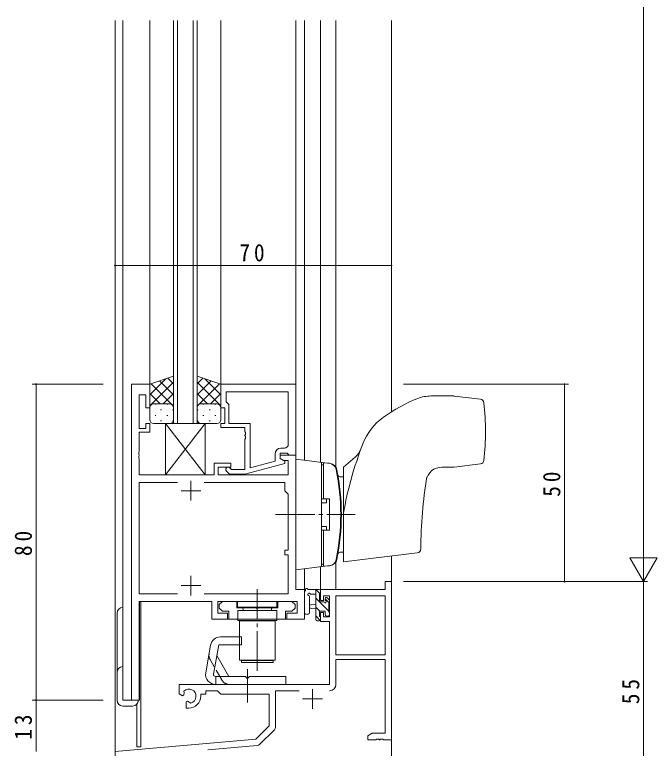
# Model space of a CAD drawing. Units: millimetres on the paper. Extents: x -397 to 397, y -282 to 282.
# Drawn here: x -205.3 to -42.6, y -182.9 to 2.8 of the extents above; entities that cross this region are included whole.
import ezdxf

# ---------------------------------------------------------------- set-up
doc = ezdxf.new("R2010")
doc.units = ezdxf.units.MM
doc.linetypes.add('USER2', pattern=[13, 10, -1, 1, -1])
doc.linetypes.add('USER4', pattern=[4, 3, -1])
for name, color, linetype, lineweight in [('0-3_YKK_11', 7, 'Continuous', 18), ('0-4_YKK_12', 2, 'Continuous', 18), ('0-6_YKK_13', 4, 'Continuous', 18), ('0-7_YKK_D', 6, 'Continuous', 18)]:
    doc.layers.add(name, color=color, linetype=linetype, lineweight=lineweight)
doc.styles.add('ＭＳ ゴシック', font='')
doc.styles.get('ＭＳ ゴシック').set_extended_font_data('MS Gothic')

msp = doc.modelspace()

# ---------------------------------------------------------------- linework, layer by layer
at = {"layer": '0-3_YKK_11'}
for p, q in [((-171.105, -90.7), (-175.705, -90.7)), ((-175.705, -90.7), (-175.705, -170.7)), ((-171.105, -96.7), (-171.105, -90.7)), ((-153.105, -90.7), (-153.105, -96.7)), ((-134.105, -90.7), (-153.105, -90.7)), ((-134.105, -108.7), (-134.105, -90.7)), ((-151.805, -92.63), (-136.035, -92.63)), ((-151.805, -95.2), (-151.805, -92.63)), ((-151.805, -92.63), (-136.035, -92.63)), ((-136.035, -92.63), (-136.035, -105.9)), ((-173.775, -93.4), (-172.105, -93.4)), ((-173.775, -101.9), (-173.775, -93.4)), ((-172.105, -93.4), (-172.105, -96.7)), ((-151.605, -95.4), (-151.805, -95.2)), ((-151.105, -95.9), (-151.605, -95.4)), ((-151.105, -100.7), (-151.105, -95.9)), ((-172.105, -96.7), (-171.105, -96.7)), ((-153.105, -96.7), (-152.105, -96.7)), ((-152.105, -96.7), (-152.105, -100.7)), ((-172.105, -101.9), (-173.775, -101.9)), ((-172.105, -100.7), (-172.105, -101.9)), ((-171.105, -100.7), (-172.105, -100.7)), ((-171.105, -102.9), (-171.105, -100.7)), ((-153.105, -100.7), (-153.105, -101.7)), ((-152.105, -100.7), (-153.105, -100.7)), ((-153.105, -101.7), (-147.005, -101.7)), ((-145.705, -100.7), (-151.105, -100.7)), ((-147.005, -101.7), (-147.005, -102.742)), ((-145.705, -111.908), (-145.705, -100.7)), ((-173.775, -102.9), (-171.105, -102.9)), ((-173.775, -107.742), (-173.775, -102.9)), ((-147.005, -102.742), (-146.885, -102.925)), ((-146.885, -103.475), (-147.005, -103.658)), ((-147.005, -103.658), (-147.005, -103.742)), ((-147.005, -103.742), (-146.885, -103.925)), ((-146.885, -102.925), (-146.885, -103.475)), ((-146.885, -103.925), (-146.885, -104.475)), ((-146.885, -104.475), (-147.005, -104.658)), ((-147.005, -104.658), (-147.005, -112.3)), ((-137.035, -106.9), (-137.905, -106.9)), ((-173.895, -107.925), (-173.775, -107.742)), ((-173.895, -108.475), (-173.895, -107.925)), ((-173.775, -108.658), (-173.895, -108.475)), ((-173.895, -108.925), (-173.775, -108.742)), ((-173.895, -109.475), (-173.895, -108.925)), ((-173.775, -109.658), (-173.895, -109.475)), ((-173.775, -108.742), (-173.775, -108.658)), ((-139.405, -108.4), (-139.405, -110.22)), ((-138.105, -108.2), (-136.305, -108.2)), ((-138.105, -109.5), (-138.105, -108.2)), ((-138.105, -108.7), (-138.105, -109.5)), ((-134.105, -108.7), (-138.105, -108.7)), ((-136.905, -110.193), (-138.105, -109.5)), ((-138.105, -109.5), (-137.239, -110)), ((-136.305, -108.2), (-136.105, -108.4)), ((-136.105, -108.4), (-135.805, -108.7)), ((-135.805, -108.7), (-134.105, -108.7)), ((-134.105, -142.7), (-134.105, -108.7)), ((-173.775, -113.7), (-173.775, -109.658)), ((-154.805, -110.7), (-154.805, -113.7)), ((-150.605, -110.7), (-154.805, -110.7)), ((-150.605, -111.7), (-150.605, -110.7)), ((-147.009, -113.5), (-136.905, -110.793)), ((-139.405, -110.22), (-145.705, -111.908)), ((-137.239, -110), (-136.035, -110)), ((-136.905, -110.793), (-136.905, -110.193)), ((-136.035, -110), (-136.035, -113.7)), ((-153.805, -111.7), (-150.605, -111.7)), ((-153.805, -113.7), (-153.805, -111.7)), ((-151.729, -112.724), (-150.954, -113.5)), ((-150.457, -112.3), (-150.881, -111.876)), ((-147.005, -112.3), (-150.457, -112.3)), ((-154.805, -113.7), (-173.775, -113.7)), ((-136.035, -113.7), (-153.805, -113.7)), ((-150.954, -113.5), (-147.009, -113.5)), ((-164.056, -115.63), (-173.775, -115.63)), ((-173.775, -115.63), (-173.775, -143.77)), ((-164.056, -115.63), (-173.775, -115.63)), ((-160.705, -115.2), (-160.705, -120.2)), ((-136.905, -115.63), (-157.355, -115.63)), ((-136.905, -117.7), (-136.905, -115.63)), ((-163.205, -117.7), (-158.205, -117.7)), ((-136.035, -118.57), (-136.905, -117.7)), ((-136.035, -132.7), (-136.035, -118.57)), ((-136.905, -132.7), (-136.035, -132.7)), ((-136.905, -133.9), (-136.905, -132.7)), ((-136.035, -133.9), (-136.905, -133.9)), ((-136.035, -143.77), (-136.035, -133.9)), ((-160.705, -139.2), (-160.705, -144.2)), ((-111.535, -140.7), (-111.535, -142.7)), ((-109.905, -140.7), (-111.535, -140.7)), ((-109.905, -180.7), (-109.905, -140.7)), ((-163.205, -141.7), (-158.205, -141.7)), ((-131.905, -142.7), (-134.105, -142.7)), ((-131.905, -150.2), (-131.905, -142.7)), ((-127.905, -142.7), (-127.905, -145.5)), ((-111.535, -142.7), (-127.905, -142.7)), ((-173.775, -143.77), (-164.056, -143.77)), ((-157.355, -143.77), (-136.035, -143.77)), ((-127.105, -144.33), (-125.605, -144.33)), ((-127.105, -145.5), (-127.105, -144.33)), ((-125.605, -144.33), (-125.605, -149.6)), ((-123.975, -144.33), (-123.975, -159.2)), ((-111.535, -144.33), (-123.975, -144.33)), ((-123.975, -144.33), (-123.975, -159.2)), ((-111.535, -159.2), (-111.535, -144.33)), ((-173.775, -145.7), (-155.405, -145.7)), ((-173.775, -170.7), (-173.775, -145.7)), ((-155.405, -145.7), (-155.405, -150.2)), ((-153.905, -145.7), (-133.835, -145.7)), ((-153.905, -148.7), (-153.905, -145.7)), ((-153.505, -146.5), (-152.705, -145.7)), ((-153.505, -147.4), (-153.505, -146.5)), ((-152.705, -145.7), (-149.105, -145.7)), ((-149.105, -145.7), (-149.105, -147.3)), ((-138.705, -145.7), (-135.105, -145.7)), ((-138.705, -147.3), (-138.705, -145.7)), ((-135.105, -145.7), (-134.305, -146.5)), ((-134.305, -146.5), (-134.305, -147.4)), ((-133.835, -145.7), (-133.835, -148.7)), ((-127.905, -145.5), (-127.105, -145.5)), ((-152.705, -148.2), (-153.505, -147.4)), ((-151.08, -148.2), (-152.705, -148.2)), ((-151.08, -150.2), (-151.08, -148.2)), ((-149.105, -147.3), (-144.363, -147.3)), ((-144.363, -147.3), (-144.18, -147.42)), ((-144.18, -147.42), (-143.63, -147.42)), ((-143.63, -147.42), (-143.447, -147.3)), ((-143.447, -147.3), (-138.705, -147.3)), ((-136.73, -148.2), (-136.73, -150.2)), ((-135.105, -148.2), (-136.73, -148.2)), ((-134.305, -147.4), (-135.105, -148.2)), ((-127.905, -148.5), (-127.905, -150.8)), ((-127.105, -148.5), (-127.905, -148.5)), ((-127.105, -149.6), (-127.105, -148.5)), ((-155.405, -150.2), (-151.405, -150.2)), ((-151.405, -148.7), (-153.905, -148.7)), ((-151.405, -150.2), (-151.405, -148.7)), ((-136.73, -150.2), (-151.08, -150.2)), ((-136.405, -148.7), (-136.405, -150.2)), ((-133.835, -148.7), (-136.405, -148.7)), ((-136.405, -150.2), (-131.905, -150.2)), ((-125.605, -149.6), (-127.105, -149.6)), ((-127.905, -150.8), (-125.605, -150.8)), ((-125.605, -150.8), (-125.605, -166.7)), ((-123.975, -159.2), (-111.535, -159.2)), ((-123.975, -160.4), (-111.535, -160.4)), ((-123.975, -166.73), (-123.975, -160.4)), ((-111.535, -160.4), (-111.535, -179.07)), ((-163.705, -166.7), (-163.705, -169.065)), ((-125.605, -166.7), (-163.705, -166.7)), ((-162.432, -168.878), (-162.47, -168.419)), ((-162.455, -169.382), (-162.432, -168.878)), ((-156.905, -168.33), (-153.975, -168.33)), ((-156.905, -169.2), (-156.905, -168.33)), ((-153.975, -168.33), (-153.105, -169.2)), ((-139.275, -168.33), (-133.256, -168.33)), ((-139.275, -177.461), (-139.275, -168.33)), ((-129.905, -167.9), (-129.905, -172.9)), ((-175.705, -170.7), (-173.775, -170.7)), ((-163.705, -169.065), (-162.805, -169.585)), ((-162.805, -169.585), (-162.455, -169.382)), ((-158.205, -169.2), (-156.905, -169.2)), ((-158.205, -169.7), (-158.205, -169.2)), ((-153.105, -169.2), (-140.905, -169.2)), ((-140.905, -169.2), (-140.905, -177.2)), ((-132.405, -170.4), (-127.405, -170.4)), ((-161.555, -170.941), (-161.905, -171.143)), ((-161.905, -171.143), (-161.905, -172.7)), ((-161.106, -171.174), (-161.555, -170.941)), ((-160.728, -171.436), (-161.106, -171.174)), ((-161.905, -172.7), (-161.205, -172.7)), ((-140.905, -177.2), (-144.289, -180.584)), ((-143.299, -181.899), (-139.568, -178.168)), ((-114.814, -179.07), (-115.905, -179.7)), ((-115.905, -179.7), (-115.905, -180.7)), ((-111.535, -179.07), (-114.814, -179.07)), ((-144.289, -180.584), (-179.905, -183.7)), ((-115.905, -180.7), (-113.863, -180.7)), ((-113.863, -180.7), (-113.68, -180.58)), ((-113.68, -180.58), (-113.13, -180.58)), ((-113.13, -180.58), (-112.947, -180.7)), ((-112.947, -180.7), (-112.863, -180.7)), ((-112.863, -180.7), (-112.68, -180.58)), ((-112.68, -180.58), (-112.13, -180.58)), ((-112.13, -180.58), (-111.947, -180.7)), ((-111.947, -180.7), (-109.905, -180.7)), ((-156.386, -183.279), (-143.919, -182.188))]:
    msp.add_line(p, q, dxfattribs=at)
for centre, radius, start, end in [((-137.905, -108.4), 1.5, 90.00001, 179.99999), ((-137.035, -105.9), 1, 270.00001, 359.99999), ((-151.305, -112.3), 0.6, 44.99999, 225.00001), ((-125.575, -166.73), 1.6, 270.00001, 359.99999), ((-161.205, -169.7), 1.8, 285.36688, 134.63312), ((-161.205, -169.7), 3, 270.00001, 359.99999), ((-140.275, -177.461), 1, 315, 359.99999), ((-144.006, -181.192), 1, 275, 315.00002)]:
    msp.add_arc(centre, radius, start, end, dxfattribs=at)
at = {"layer": '0-4_YKK_12'}
for p, q in [((-179.905, 1.3), (-179.905, -195.7)), ((-177.905, 1.3), (-177.905, -170.7)), ((-171.105, -90.7), (-171.105, 1.3)), ((-165.105, -100.7), (-165.105, 1.3)), ((-164.105, -100.7), (-164.105, 1.3)), ((-160.105, -100.7), (-160.105, 1.3)), ((-159.105, -100.7), (-159.105, 1.3)), ((-153.105, -90.7), (-153.105, 1.3)), ((-134.105, -91), (-134.105, 1.3)), ((-131.905, -109.983), (-131.905, 1.3)), ((-127.905, 1.3), (-127.905, -110.474)), ((-124.005, 1.3), (-124.005, -111.684)), ((-109.905, 1.3), (-109.905, -97.706)), ((-171.105, -95.7), (-171.105, -44.92)), ((-153.105, -95.7), (-153.105, -44.92)), ((-165.105, -99.7), (-165.105, -100.7)), ((-159.105, -100.7), (-165.105, -100.7)), ((-124.005, -111.988), (-124.005, -112.013)), ((-134.105, -113.7), (-134.105, -142.699)), ((-124.005, -135.413), (-124.005, -135.437)), ((-109.905, -134.215), (-109.905, -195.7)), ((-127.905, -136.951), (-127.905, -142.7)), ((-124.005, -135.741), (-124.005, -141.2)), ((-124.005, -135.741), (-124.005, -142.7)), ((-131.905, -137.443), (-131.905, -150.2)), ((-134.105, -142.699), (-131.905, -142.699)), ((-127.535, -142.7), (-127.905, -142.7)), ((-124.005, -142.7), (-127.905, -142.7)), ((-155.405, -145.7), (-173.705, -145.7)), ((-173.705, -170.7), (-173.705, -145.7)), ((-173.405, -145.7), (-173.405, -182.5)), ((-155.405, -150.2), (-155.405, -145.7)), ((-155.405, -150.2), (-131.905, -150.2)), ((-177.905, -170.7), (-173.705, -170.7)), ((-177.905, -170.7), (-173.705, -170.7)), ((-174.405, -171.72), (-174.405, -182.5)), ((-173.405, -182.5), (-174.405, -182.5))]:
    msp.add_line(p, q, dxfattribs=at)
at = {"layer": '0-6_YKK_13'}
for p, q in [((-165.105, -88.7), (-171.105, -90.7)), ((-165.105, -96.7), (-165.105, -88.7)), ((-159.105, -88.7), (-153.105, -90.7)), ((-159.105, -96.7), (-159.105, -88.7)), ((-171.105, -93.403), (-167.05, -89.348)), ((-171.105, -96.232), (-165.105, -90.232)), ((-171.105, -90.7), (-171.105, -96.7)), ((-165.105, -96.28), (-170.79, -90.595)), ((-165.105, -93.451), (-168.669, -89.888)), ((-165.105, -90.623), (-166.547, -89.181)), ((-159.105, -90.623), (-157.663, -89.181)), ((-159.105, -93.451), (-155.542, -89.888)), ((-153.105, -96.232), (-159.105, -90.232)), ((-159.105, -96.28), (-153.42, -90.595)), ((-153.105, -93.403), (-157.16, -89.348)), ((-153.105, -90.7), (-153.105, -96.7)), ((-168.513, -95.7), (-171.105, -93.108)), ((-167.745, -95.7), (-165.105, -93.06)), ((-156.465, -95.7), (-159.105, -93.06)), ((-155.697, -95.7), (-153.105, -93.108)), ((-94.166, -93.713), (-99.952, -93.713)), ((-94.044, -93.72), (-87.372, -94.539)), ((-170.921, -96.121), (-171.105, -95.937)), ((-170.105, -95.7), (-166.105, -95.7)), ((-170.105, -95.7), (-166.105, -95.7)), ((-169.785, -95.79), (-169.585, -95.79)), ((-166.755, -95.79), (-166.555, -95.79)), ((-165.31, -96.094), (-165.105, -95.889)), ((-158.9, -96.094), (-159.105, -95.889)), ((-154.105, -95.7), (-158.105, -95.7)), ((-154.105, -95.7), (-158.105, -95.7)), ((-157.455, -95.79), (-157.655, -95.79)), ((-154.425, -95.79), (-154.625, -95.79)), ((-153.29, -96.121), (-153.105, -95.937)), ((-171.105, -99.7), (-171.105, -96.7)), ((-168.37, -97.205), (-168.17, -97.205)), ((-165.34, -97.205), (-165.14, -97.205)), ((-165.105, -96.7), (-165.105, -99.7)), ((-159.105, -96.7), (-159.105, -99.7)), ((-158.87, -97.205), (-159.07, -97.205)), ((-155.84, -97.205), (-156.04, -97.205)), ((-153.105, -99.7), (-153.105, -96.7)), ((-169.785, -98.62), (-169.585, -98.62)), ((-168.37, -100.035), (-168.17, -100.035)), ((-166.755, -98.62), (-166.555, -98.62)), ((-165.34, -100.035), (-165.163, -100.035)), ((-158.87, -100.035), (-159.047, -100.035)), ((-157.455, -98.62), (-157.655, -98.62)), ((-155.84, -100.035), (-156.04, -100.035)), ((-154.425, -98.62), (-154.625, -98.62)), ((-166.105, -100.7), (-170.105, -100.7)), ((-167.105, -100.7), (-167.105, -113.7)), ((-167.105, -100.7), (-157.105, -100.7)), ((-167.105, -100.7), (-157.105, -113.7)), ((-157.105, -100.7), (-167.105, -113.7)), ((-158.105, -100.7), (-154.105, -100.7)), ((-157.105, -113.7), (-157.105, -100.7)), ((-119.127, -109.213), (-122.105, -111.713)), ((-125.447, -110.776), (-134.105, -109.713)), ((-134.105, -109.713), (-134.105, -137.713)), ((-127.605, -110.511), (-127.605, -136.915)), ((-127.605, -111.113), (-127.105, -111.113)), ((-127.605, -111.113), (-127.605, -119.713)), ((-127.105, -110.613), (-125.689, -110.737)), ((-127.105, -110.613), (-127.105, -119.713)), ((-87.372, -110.886), (-94.044, -111.705)), ((-122.105, -111.713), (-122.105, -135.713)), ((-94.166, -111.713), (-97.147, -111.713)), ((-167.105, -113.7), (-157.105, -113.7)), ((-122.105, -114.178), (-122.987, -114.162)), ((-125.605, -119.713), (-127.605, -119.713)), ((-126.338, -119.713), (-126.338, -120.713)), ((-125.605, -119.713), (-125.605, -127.713)), ((-127.605, -120.713), (-126.338, -120.713)), ((-127.605, -126.713), (-126.338, -126.713)), ((-127.605, -136.313), (-127.605, -127.713)), ((-125.605, -127.713), (-127.605, -127.713)), ((-127.105, -136.813), (-127.105, -127.713)), ((-126.338, -127.713), (-126.338, -126.713)), ((-122.105, -133.248), (-122.987, -133.263)), ((-103.379, -133.413), (-122.105, -135.713)), ((-125.447, -136.65), (-134.105, -137.713)), ((-127.605, -136.313), (-127.105, -136.313)), ((-127.105, -136.813), (-125.689, -136.689)), ((-128.205, -142.7), (-130.886, -142.7)), ((-129.105, -142.7), (-129.105, -150.3)), ((-127.997, -143.768), (-129.065, -142.7)), ((-131.905, -148.428), (-131.905, -143.266)), ((-130.705, -148.428), (-130.702, -144.467)), ((-130.286, -143.9), (-129.105, -143.9)), ((-128.105, -145.8), (-128.105, -143.8)), ((-127.905, -143.6), (-127.905, -143)), ((-125.693, -145.288), (-126.193, -144.788)), ((-138.905, -145.7), (-148.905, -145.7)), ((-148.905, -145.7), (-148.905, -147.2)), ((-138.905, -147.2), (-138.905, -145.7)), ((-129.105, -146.4), (-130.25, -146.502)), ((-125.805, -148.205), (-129.105, -144.905)), ((-127.166, -145.8), (-128.105, -145.8)), ((-126.705, -145), (-126.705, -145.339)), ((-125.612, -146.153), (-126.705, -145.06)), ((-125.805, -148.4), (-125.805, -146.3)), ((-125.605, -146.1), (-125.605, -145.5)), ((-177.905, -147.2), (-177.905, -170.7)), ((-138.905, -147.2), (-148.905, -147.2)), ((-148.855, -148), (-148.855, -150.5)), ((-138.955, -148), (-148.855, -148)), ((-147.505, -148), (-147.505, -147.7)), ((-147.505, -148), (-140.305, -148)), ((-140.305, -148), (-140.305, -147.7)), ((-138.955, -150.5), (-138.955, -148)), ((-129.105, -147.6), (-130.25, -147.498)), ((-128.055, -148.2), (-129.105, -147.15)), ((-128.105, -148.2), (-126.705, -148.2)), ((-128.105, -149.5), (-128.105, -148.2)), ((-126.705, -148.2), (-126.705, -149.1)), ((-179.405, -170.7), (-179.405, -148.7)), ((-127.991, -150.51), (-129.105, -149.395)), ((-127.905, -150.3), (-127.905, -149.7)), ((-126.405, -149.4), (-125.905, -149.4)), ((-125.605, -149.1), (-125.605, -148.6)), ((-148.855, -150.5), (-138.955, -150.5)), ((-139.405, -150.6), (-148.405, -150.6)), ((-148.405, -150.6), (-148.405, -160.6)), ((-146.905, -150.5), (-140.905, -150.5)), ((-146.905, -150.6), (-146.905, -150.5)), ((-140.905, -150.6), (-140.905, -150.5)), ((-139.405, -160.6), (-139.405, -150.6)), ((-128.805, -150.6), (-128.205, -150.6)), ((-153.236, -154.7), (-147.905, -154.7)), ((-147.905, -154.7), (-147.905, -156.7)), ((-155.698, -156.766), (-156.932, -163.766)), ((-153.655, -156.7), (-154.962, -164.113)), ((-153.655, -156.7), (-147.905, -156.7)), ((-151.066, -164.7), (-154.13, -159.393)), ((-139.405, -160.6), (-148.405, -160.6)), ((-147.905, -160.7), (-139.905, -160.7)), ((-147.905, -161.2), (-147.905, -160.7)), ((-147.905, -161.2), (-139.905, -161.2)), ((-139.905, -160.7), (-139.905, -161.2)), ((-154.47, -164.7), (-146.905, -164.7)), ((-154.405, -164.7), (-154.405, -166.7)), ((-146.505, -165.1), (-146.905, -164.7)), ((-146.505, -165.1), (-146.305, -165.1)), ((-146.305, -165.1), (-145.905, -164.7)), ((-145.905, -164.7), (-136.655, -164.7)), ((-136.655, -164.7), (-136.655, -166.7)), ((-136.655, -166.7), (-154.47, -166.7)), ((-177.905, -170.7), (-174.005, -170.7)), ((-175.505, -172.2), (-177.905, -172.2))]:
    msp.add_line(p, q, dxfattribs=at)
at = {"layer": '0-6_YKK_13', "linetype": 'USER2'}
for p, q in [((-139.305, -123.713), (-119.105, -123.713)), ((-143.905, -163.259), (-143.905, -142.627)), ((-146.405, -171.259), (-146.405, -162.882))]:
    msp.add_line(p, q, dxfattribs=at)
at = {"layer": '0-6_YKK_13', "linetype": 'USER4'}
for p, q in [((-152.798, -165.7), (-155.862, -160.393)), ((-146.905, -160.7), (-146.905, -160.6)), ((-140.905, -160.7), (-140.905, -160.6))]:
    msp.add_line(p, q, dxfattribs=at)
at = {"layer": '0-6_YKK_13'}
for centre, radius, start, end in [((-88.598, -131.559), 40, 111.48501, 125.67719), ((-99.952, -102.713), 9, 90, 111.48501), ((-94.166, -94.713), 1, 83, 90), ((-87.494, -95.532), 1, 6.19895, 83), ((-170.105, -96.7), 1, 89.9999, 179.9999), ((-170.105, -96.7), 1, 89.9999, 179.9999), ((-166.105, -96.7), 1, 359.9999, 89.9999), ((-166.105, -96.7), 1, 359.9999, 89.9999), ((-158.105, -96.7), 1, 90.0001, 180.0001), ((-158.105, -96.7), 1, 90.0001, 180.0001), ((-154.105, -96.7), 1, 0.0001, 90.0001), ((-154.105, -96.7), 1, 0.0001, 90.0001), ((-153.605, -102.713), 67.5, 353.80105, 6.19895), ((-170.105, -99.7), 1, 179.9999, 269.9999), ((-166.105, -99.7), 1, 269.9999, 359.9999), ((-158.105, -99.7), 1, 180.0001, 270.0001), ((-154.105, -99.7), 1, 270.0001, 0.0001), ((-103.178, -111.251), 15, 125.67719, 158.89946), ((-27.605, -140.413), 96.004, 158.89946, 169.84414), ((-122.341, -105.383), 5, 310, 339.70749), ((-125.863, -112.729), 2, 11.35225, 85), ((-125.869, -112.739), 2, 11.34174, 83), ((-125.69, -112.761), 2, 11.31884, 83), ((-87.494, -109.893), 1, 277, 353.80105), ((-180.579, -123.713), 57.8, 348.65884, 11.34174), ((-180.571, -123.713), 57.8, 348.64775, 11.35225), ((-180.405, -123.713), 57.8, 348.68116, 11.31884), ((-97.147, -115.713), 4, 90, 171.22235), ((-94.166, -110.713), 1, 270, 277), ((-122.978, -113.662), 0.5, 189.92669, 269), ((17.495, -133.414), 120, 170.7609, 179.52958), ((-122.978, -133.763), 0.5, 91, 170.07331), ((-103.501, -132.421), 1, 277, 359.52958), ((-125.863, -134.696), 2, 275, 348.64775), ((-125.869, -134.686), 2, 277, 348.65826), ((-125.69, -134.664), 2, 277, 348.68116), ((-131.995, -142.81), 0.3, 310.52878, 10.52878), ((-131.405, -142.7), 0.3, 30, 190.52878), ((-130.886, -142.4), 0.3, 210, 270), ((-128.205, -143), 0.3, 0, 90), ((-131.605, -143.266), 0.3, 130.52878, 180), ((-130.805, -143.9), 0.3, 30, 250.81024), ((-131.002, -144.467), 0.3, 359.95977, 70.81024), ((-130.286, -143.6), 0.3, 210, 270), ((-128.105, -143.6), 0.2, 270, 0), ((-126.405, -145), 0.3, 45, 180), ((-130.205, -147), 0.5, 95.09207, 264.90793), ((-127.166, -146.1), 0.3, 33.05573, 90), ((-126.705, -145.8), 0.25, 213.05573, 56.94427), ((-126.405, -145.339), 0.3, 180, 236.94427), ((-125.805, -146.1), 0.2, 270, 0), ((-125.905, -145.5), 0.3, 0, 45), ((-177.905, -148.7), 1.5, 90, 180), ((-148.005, -147.7), 0.5, 0, 90), ((-139.805, -147.7), 0.5, 90, 180), ((-131.305, -148.428), 0.6, 179.95977, 359.95977), ((-125.805, -148.6), 0.2, 0, 90), ((-128.805, -150.3), 0.3, 180, 270), ((-128.205, -150.3), 0.3, 270, 0), ((-128.105, -149.7), 0.2, 0, 90), ((-126.405, -149.1), 0.3, 180, 270), ((-125.905, -149.1), 0.3, 270, 0), ((-153.236, -157.2), 2.5, 90, 170), ((-177.905, -163.7), 1.5, 90, 180), ((-154.47, -164.2), 2.5, 170, 270), ((-154.47, -164.2), 0.5, 170, 270), ((-177.905, -170.7), 1.5, 180, 270), ((-175.505, -170.7), 1.5, 270, 0)]:
    msp.add_arc(centre, radius, start, end, dxfattribs=at)
at = {"layer": '0-6_YKK_13', "linetype": 'USER4'}
for centre, start, end in [((-154.13, -159.393), 170, 210), ((-151.066, -164.7), 210, 270)]:
    msp.add_arc(centre, 2, start, end, dxfattribs=at)
at = {"layer": '0-7_YKK_D'}
for p, q in [((-46.105, -133.7), (-46.105, 152.3)), ((-179.905, -73.8), (-179.905, -59.7)), ((-179.905, -60.7), (-109.905, -60.7)), ((-109.905, -73.8), (-109.905, -59.7)), ((-182.905, -90.7), (-200.905, -90.7)), ((-199.905, -90.7), (-199.905, -170.7)), ((-106.905, -90.7), (-65.105, -90.7)), ((-66.105, -140.7), (-66.105, -90.7)), ((-46.105, -140.7), (-46.105, -128.576)), ((-42.605, -134.638), (-49.605, -134.638)), ((-46.105, -140.7), (-49.605, -134.638)), ((-46.105, -140.7), (-42.605, -134.638)), ((-106.905, -140.7), (-45.105, -140.7)), ((-106.905, -140.7), (-65.105, -140.7)), ((-106.905, -140.7), (-45.105, -140.7)), ((-46.105, -195.7), (-46.105, -140.7)), ((-182.905, -170.7), (-200.905, -170.7)), ((-182.905, -170.7), (-200.905, -170.7)), ((-199.905, -183.7), (-199.905, -170.7))]:
    msp.add_line(p, q, dxfattribs=at)
for centre, start, end in [((-179.905, -60.7), 0, 180), ((-179.905, -60.7), 180, 0), ((-109.905, -60.7), 0, 180), ((-109.905, -60.7), 180, 0), ((-199.905, -90.7), 90, 270), ((-199.905, -90.7), 270, 90), ((-66.105, -90.7), 90, 270), ((-66.105, -90.7), 270, 90), ((-66.105, -140.7), 90, 270), ((-66.105, -140.7), 270, 90), ((-199.905, -170.7), 90, 270), ((-199.905, -170.7), 90, 270), ((-199.905, -170.7), 270, 90), ((-199.905, -170.7), 270, 90)]:
    msp.add_arc(centre, 0.106, start, end, dxfattribs=at)

# ---------------------------------------------------------------- texts
at = {"layer": '0-7_YKK_D', "color": 7, "insert": (-148.425, -59.7), "char_height": 4.399, "attachment_point": 7, "style": 'ＭＳ ゴシック'}
msp.add_mtext('\\T1.37;\\W0.9;70', dxfattribs=at)
at = {"layer": '0-7_YKK_D', "color": 7, "char_height": 4.399, "attachment_point": 7, "rotation": 90, "style": 'ＭＳ ゴシック'}
for s, insert in [('\\T1.37;\\W0.9;50', (-67.105, -119.22)), ('\\T1.37;\\W0.9;80', (-200.905, -134.22)), ('\\T1.37;\\W0.9;55', (-47.105, -171.72)), ('\\T1.37;\\W0.9;13', (-200.905, -180.72))]:
    msp.add_mtext(s, dxfattribs=dict(at, insert=insert))

doc.saveas('drawing.dxf')
